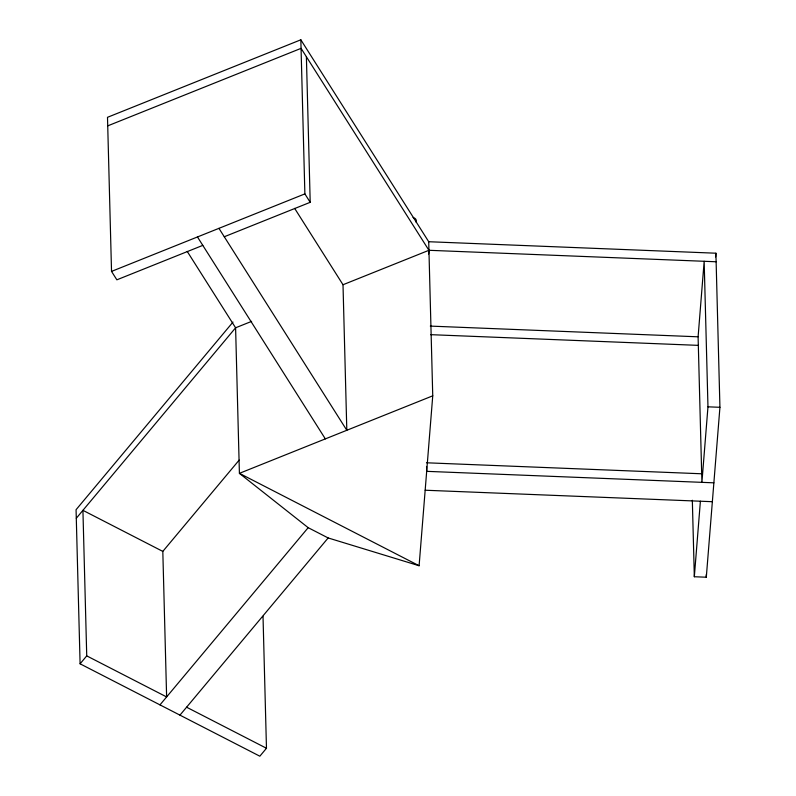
<?xml version="1.0" encoding="UTF-8"?>
<svg xmlns="http://www.w3.org/2000/svg" width="796" height="796" viewBox="0 0 796 796"><rect width="100%" height="100%" fill="white"/><g stroke="black" fill="none" stroke-linecap="round" stroke-linejoin="round"><path stroke-width="1.19" d="M428.636 254.004L428.935 250.292L301.067 48.357L107.719 125.867M187.239 251.436L235.596 327.793L239.407 473.341L308.181 527.678L328.151 537.947L419.104 565.737L432.745 395.831L428.716 241.725L300.838 39.8L107.5 117.311L111.53 271.406L116.863 279.824L202.791 245.377M698.102 336.808L704.162 261.287L707.972 406.826L701.913 482.346L698.102 336.808L430.318 326.101M715.604 256.899L715.903 253.208L428.716 241.725M715.903 253.208L719.932 407.303L706.301 577.219L694.331 576.742L700.39 501.221M232.979 322.091L76.068 509.709L80.097 663.814L259.834 756.2L266.471 748.26L263.018 616.293M76.287 518.276L235.596 327.793L251.636 321.365M162.812 551.399L82.923 510.335L86.734 655.874L166.623 696.938L162.812 551.399L239.158 460.108M80.097 663.814L86.734 655.874M159.986 704.868L308.181 527.678M179.956 715.136L328.151 537.947M111.53 271.406L304.878 193.896L300.838 39.8M224.273 236.76L310.201 202.313L306.39 56.775M218.95 228.352L346.817 430.278L343.006 284.739L428.935 250.292L716.121 261.765M432.745 395.831L239.407 473.341L419.104 565.737M430.536 334.658L698.321 345.365M707.972 406.826L719.932 407.303M426.467 462.784L701.684 473.779M713.873 482.824L426.686 471.341L426.556 466.446M425.173 490.227L712.36 501.699M413.104 217.437L415.134 218.492A4.726 3.721 -1.5 0 1 416.069 222.134M186.592 707.206L266.471 748.26M304.878 193.896L310.201 202.313M294.649 208.373L343.006 284.739M197.468 236.959L325.335 438.885M706.231 574.752L706.301 577.219M692.331 500.266L694.331 576.742"/></g></svg>
